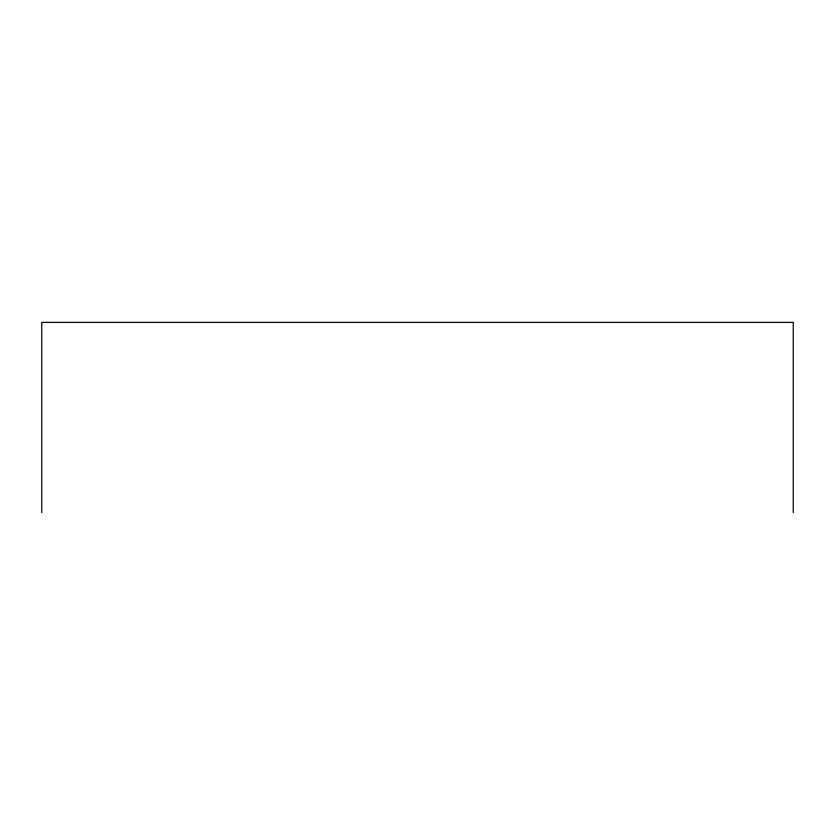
<?xml version="1.0" encoding="UTF-8"?>
<svg xmlns="http://www.w3.org/2000/svg" width="835" height="835" viewBox="0 0 835 835"><rect width="100%" height="100%" fill="white"/><g stroke="black" fill="none" stroke-linecap="round" stroke-linejoin="round"><path stroke-width="1.25" d="M793.25 512.606L793.25 322.393L41.75 322.393L41.75 512.606"/></g></svg>
